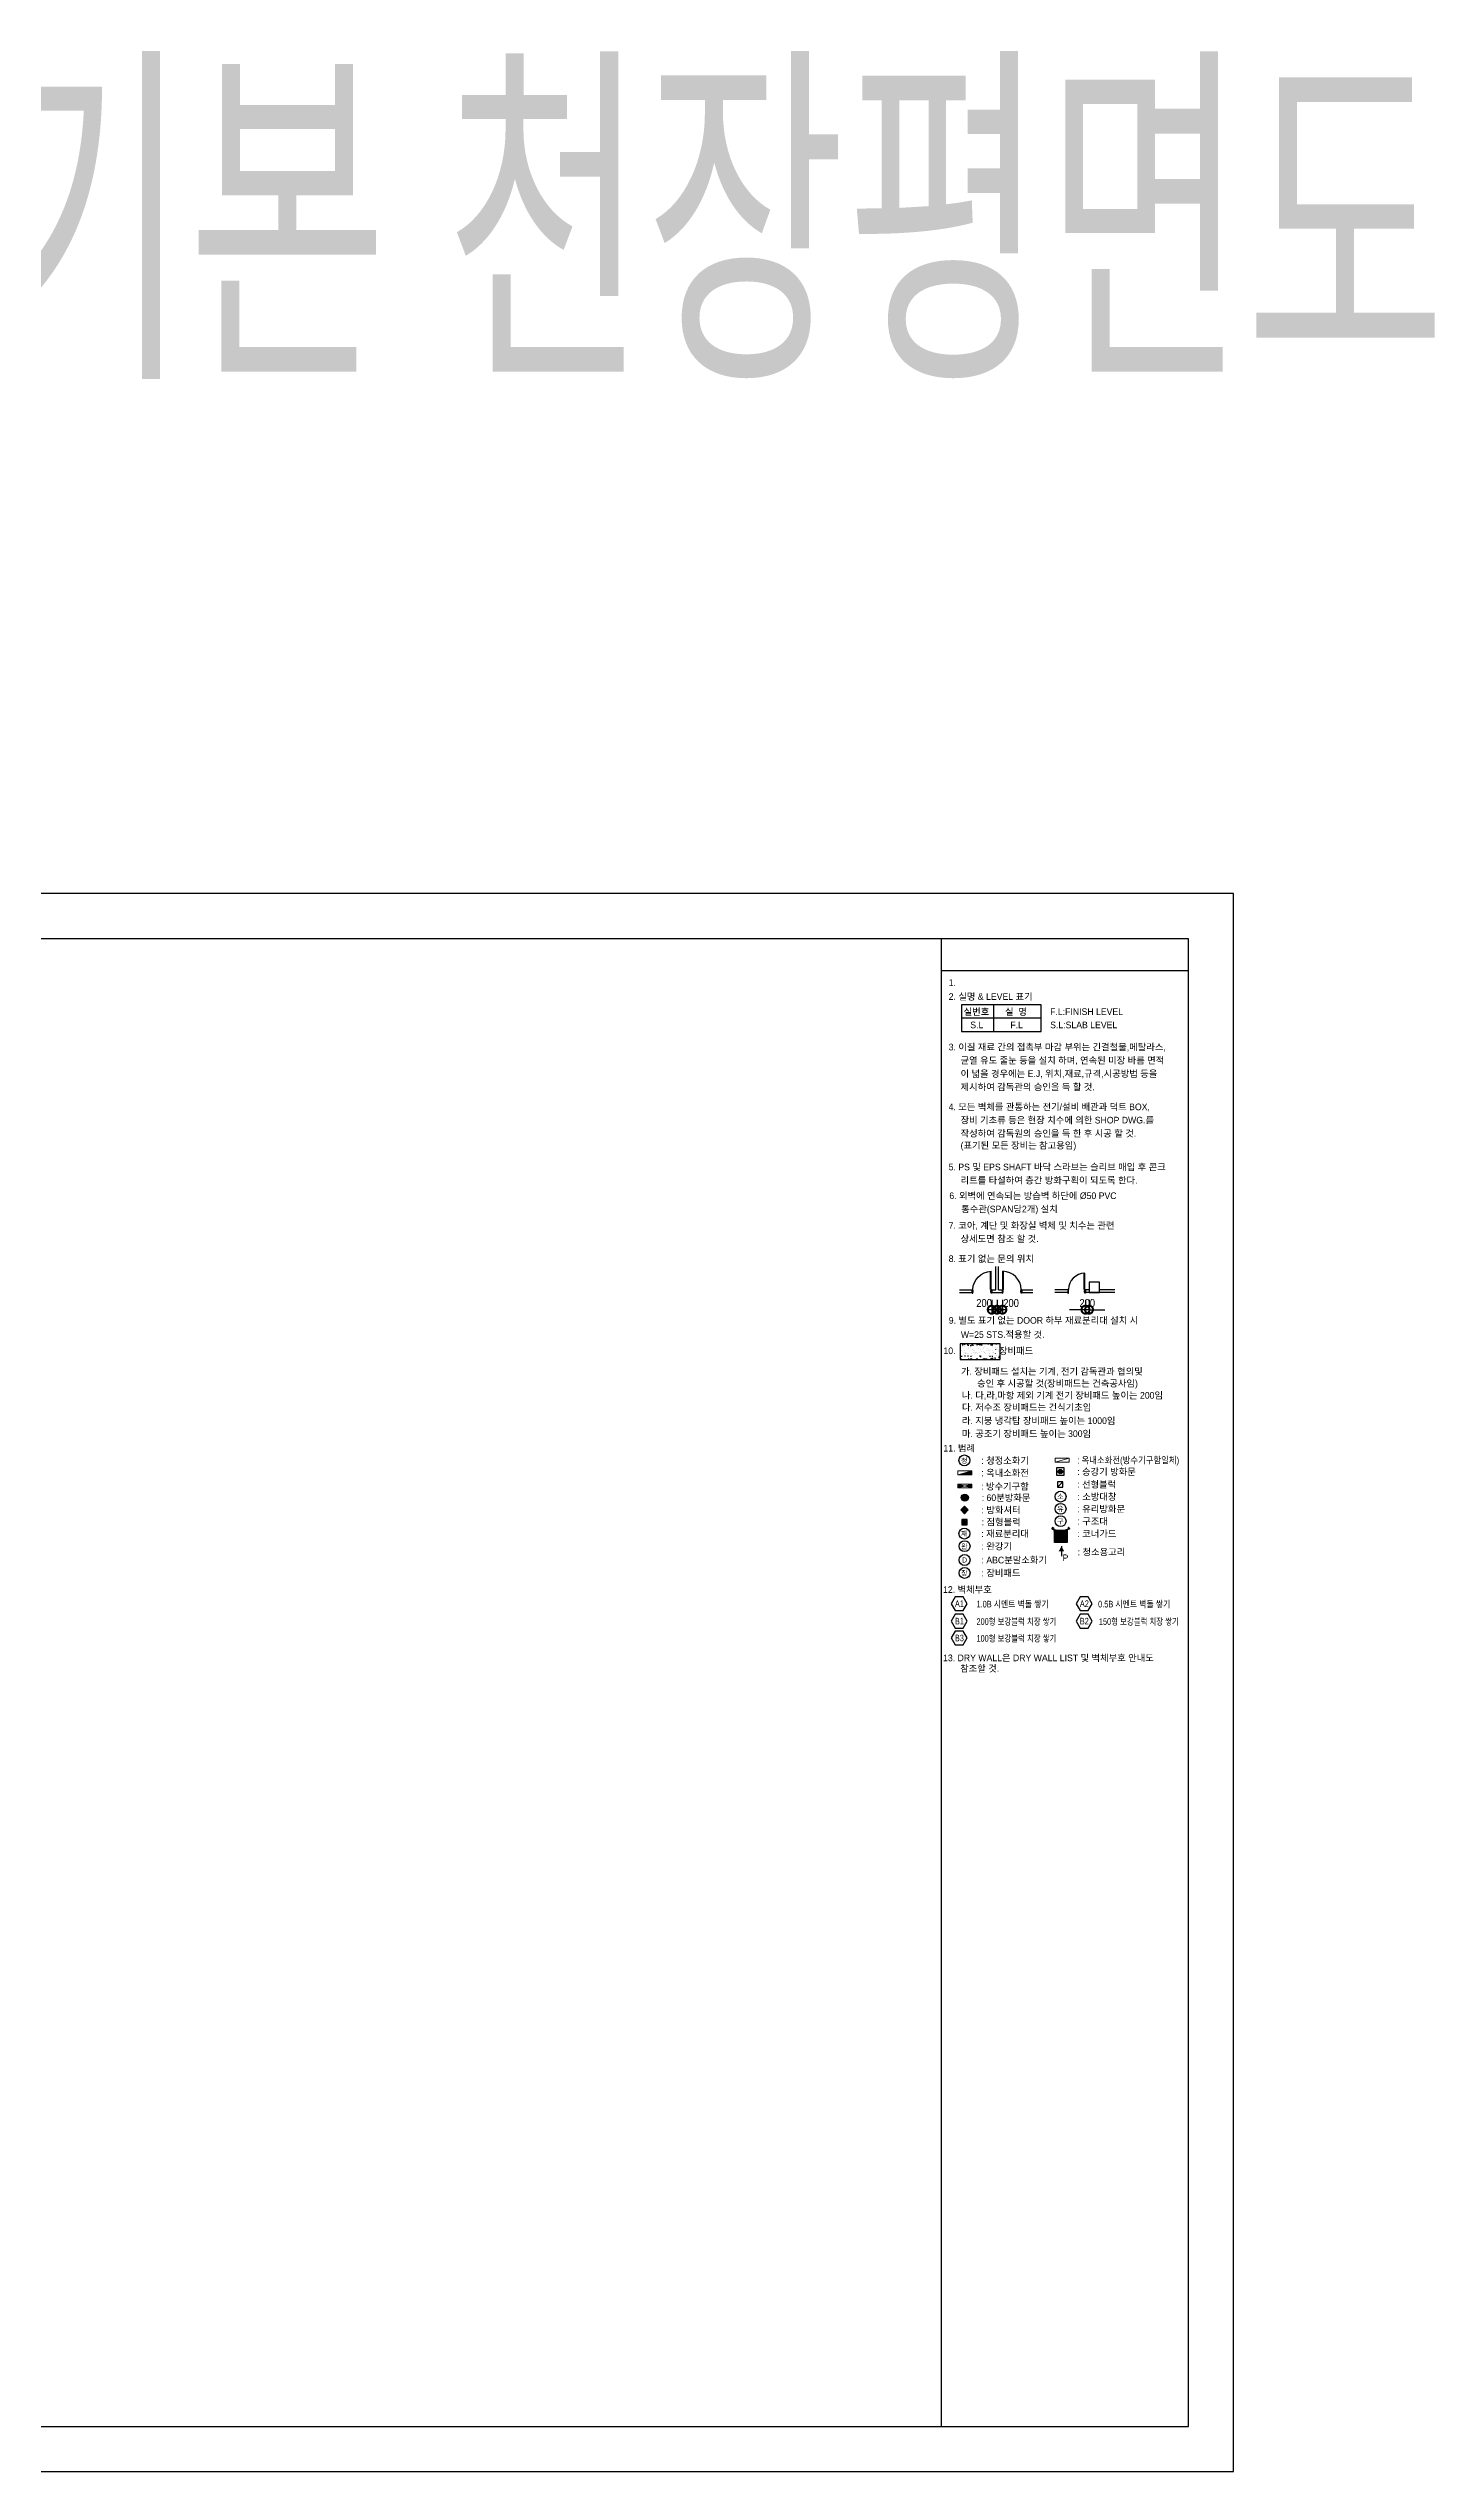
# Model space of a CAD drawing. Header units: millimetres. Extents: x -324 to 2092, y -324 to 912.
# Drawn here: x 1571 to 2092, y 0 to 912 of the extents above; entities that cross this region are included whole.
import ezdxf
from ezdxf.enums import TextEntityAlignment as Align

# ---------------------------------------------------------------- set-up
doc = ezdxf.new("R2010")
doc.units = ezdxf.units.MM
for name, color, linetype in [('$0$평면-주기$0$평면-주기$0$A-TEXT-NOTE', 7, 'Continuous'), ('100-01. 평면도(확대 평면도)$0$A-TEXT-NOTE', 7, 'Continuous'), ('A-B1PL$0$XA-B2F$0$장애인유도타일', 8, 'Continuous'), ('A-COLUMN', 2, 'Continuous'), ('A-DIM', 7, 'Continuous'), ('A-FIN', 6, 'Continuous'), ('A-SYM', 7, 'Continuous'), ('A-SYM-FD', 251, 'Continuous'), ('A-TEXT-NOTE', 7, 'Continuous'), ('x-plan-b2f$0$A-B2PL$0$XA-B3F$0$F', 4, 'Continuous'), ('x-plan-b2f$0$A-B4PL$0$XA-B3F$0$F', 4, 'Continuous'), ('x-plan-b2f$0$A-ELE-8', 8, 'Continuous'), ('방수기구함', 4, 'Continuous'), ('장비패드', 4, 'Continuous'), ('장비패드해치', 254, 'Continuous'), ('장애인점자블럭', 6, 'Continuous')]:
    doc.layers.add(name, color=color, linetype=linetype)
doc.layers.add('NOPLOT', color=193, linetype='Continuous', plot=False)
doc.styles.add('$0$평면-주기$0$평면-주기$0$Gtx', font='Dotum.ttf')
doc.styles.add('100-01. 평면도(확대 평면도)$0$Gtx', font='Dotum.ttf')
doc.styles.add('Gdim', font='Dotum.ttf', dxfattribs={"width": 0.9})
doc.styles.add('Gtx', font='Dotum.ttf')
doc.dimstyles.new('Gdim1', dxfattribs={"dimtxt": 3, "dimasz": 6, "dimexe": 1.5, "dimexo": 2, "dimgap": 1, "dimtad": 1, "dimdec": 0, "dimzin": 0, "dimdsep": 46, "dimtxsty": 'Gdim', "dimblk": 'DOTSMALL', "dimcen": 1.5, "dimdle": 1.5, "dimclrd": 1, "dimclre": 1, "dimclrt": 256, "dimazin": 0, "dimtfac": 1, "dimtdec": 0, "dimtix": 1, "dimtmove": 2, "dimatfit": 3, "dimldrblk": 'DOTSMALL', "dimfxl": 0, "dimtolj": 1, "dimtzin": 0, "dimlwd": -1, "dimlwe": -1, "dimarcsym": 0})

# ---------------------------------------------------------------- blocks, each defined once
blk = doc.blocks.new('APD229')
for p, q in [((0, 96), (0, -96)), ((34, 96), (0, 96)), ((34, 96), (34, 1129)), ((34, 48), (34, 96)), ((48, 48), (34, 48)), ((48, -48), (48, 48)), ((72, 96), (72, 1128)), ((0, -96), (34, -96)), ((34, -96), (34, -48)), ((34, -48), (48, -48))]:
    blk.add_line(p, q)
blk.add_lwpolyline([(34, 96), (72, 96)])
blk.add_lwpolyline([(1100, 96), (1100, -96), (1066, -96), (1066, -48), (1052, -48), (1052, 48), (1066, 48), (1066, 96)], close=True)
blk.add_arc((1, 64), 1066, 1.73672, 88.26328)
blk = doc.blocks.new('APD227')
for p, q in [((0, 96), (0, -96)), ((34, 96), (0, 96)), ((34, 48), (34, 96)), ((48, 48), (34, 48)), ((48, -48), (48, 48)), ((72, 96), (72, 1028)), ((0, -96), (34, -96)), ((34, -96), (34, -48)), ((34, -48), (48, -48))]:
    blk.add_line(p, q)
blk.add_lwpolyline([(34, 96), (34, 1029, -0.3964514), (966, 96, -0.3964514)], format="xyb")
blk.add_lwpolyline([(34, 96), (72, 96)])
blk.add_lwpolyline([(1000, 96), (1000, -96), (966, -96), (966, -48), (952, -48), (952, 48), (966, 48), (966, 96)], close=True)
blk = doc.blocks.new('_DotSmall')
at = {"color": 0, "linetype": 'ByBlock', "const_width": 0.5}
blk.add_lwpolyline([(-0.0625, 0, 1), (0.0625, 0, 1)], format="xyb", close=True, dxfattribs=at)
blk = doc.blocks.new('*D11')
at = {"layer": 'A-DIM', "color": 1, "transparency": 16777216}
for p, q in [((1960.96, 441.03), (1960.96, 435.85)), ((1962.3, 441.03), (1962.3, 435.85)), ((1960.96, 437.35), (1954.96, 437.35)), ((1962.3, 437.35), (1960.96, 437.35)), ((1962.3, 437.35), (1968.3, 437.35))]:
    blk.add_line(p, q, dxfattribs=at)
at = {"layer": 'Defpoints', "color": 0, "transparency": 16777216}
for p in [(1960.96, 443.03), (1962.3, 443.03), (1960.96, 437.35)]:
    blk.add_point(p, dxfattribs=at)
at = {"layer": 'A-DIM', "color": 1, "transparency": 16777216, "xscale": 6, "yscale": 6, "zscale": 6}
blk.add_blockref('_DotSmall', (1960.96, 437.35), dxfattribs=at)
at = {"layer": 'A-DIM', "color": 1, "transparency": 16777216, "xscale": 6, "yscale": 6, "zscale": 6, "rotation": 180}
blk.add_blockref('_DotSmall', (1962.3, 437.35), dxfattribs=at)
at = {"layer": 'A-DIM', "transparency": 16777216, "insert": (1961.63, 439.86), "char_height": 3, "attachment_point": 5, "style": 'Gdim'}
blk.add_mtext('\\A1;200', dxfattribs=at)
blk = doc.blocks.new('*D12')
at = {"layer": 'A-DIM', "color": 1, "transparency": 16777216}
for p, q in [((1925.68, 441.03), (1925.68, 435.85)), ((1927.68, 441.03), (1927.68, 435.85)), ((1929.18, 437.35), (1924.18, 437.35))]:
    blk.add_line(p, q, dxfattribs=at)
at = {"layer": 'Defpoints', "color": 0, "transparency": 16777216}
for p in [(1925.68, 443.03), (1927.68, 443.03), (1925.68, 437.35)]:
    blk.add_point(p, dxfattribs=at)
at = {"layer": 'A-DIM', "color": 1, "transparency": 16777216, "xscale": 6, "yscale": 6, "zscale": 6, "rotation": 180}
blk.add_blockref('_DotSmall', (1925.68, 437.35), dxfattribs=at)
at = {"layer": 'A-DIM', "color": 1, "transparency": 16777216, "xscale": 6, "yscale": 6, "zscale": 6}
blk.add_blockref('_DotSmall', (1927.68, 437.35), dxfattribs=at)
at = {"layer": 'A-DIM', "transparency": 16777216, "insert": (1922.79, 439.84), "char_height": 3, "attachment_point": 5, "style": 'Gdim'}
blk.add_mtext('\\A1;200', dxfattribs=at)
blk = doc.blocks.new('*D13')
at = {"layer": 'A-DIM', "color": 1, "transparency": 16777216}
for p, q in [((1927.68, 441.03), (1927.68, 435.85)), ((1929.68, 441.03), (1929.68, 435.85)), ((1931.18, 437.35), (1926.18, 437.35))]:
    blk.add_line(p, q, dxfattribs=at)
at = {"layer": 'Defpoints', "color": 0, "transparency": 16777216}
for p in [(1927.68, 443.03), (1929.68, 443.03), (1927.68, 437.35)]:
    blk.add_point(p, dxfattribs=at)
at = {"layer": 'A-DIM', "color": 1, "transparency": 16777216, "xscale": 6, "yscale": 6, "zscale": 6, "rotation": 180}
blk.add_blockref('_DotSmall', (1927.68, 437.35), dxfattribs=at)
at = {"layer": 'A-DIM', "color": 1, "transparency": 16777216, "xscale": 6, "yscale": 6, "zscale": 6}
blk.add_blockref('_DotSmall', (1929.68, 437.35), dxfattribs=at)
at = {"layer": 'A-DIM', "transparency": 16777216, "insert": (1932.96, 439.84), "char_height": 3, "attachment_point": 5, "style": 'Gdim'}
blk.add_mtext('\\A1;200', dxfattribs=at)
blk = doc.blocks.new('*U14')
at = {"layer": 'A-B1PL$0$XA-B2F$0$장애인유도타일'}
blk.add_lwpolyline([(309, 300), (9, 300), (9, 0), (309, 0)], close=True, dxfattribs=at)
at = {"layer": 'A-B1PL$0$XA-B2F$0$장애인유도타일', "color": 253}
for centre in [(54, 255), (54, 185), (54, 115), (54, 45), (124, 255), (124, 185), (124, 115), (124, 45), (194, 255), (194, 185), (194, 115), (194, 45), (264, 255), (264, 185), (264, 115), (264, 45)]:
    blk.add_circle(centre, 22.5, dxfattribs=at)
blk = doc.blocks.new('x-plan-b2f$0$stopper')
at = {"layer": 'Defpoints'}
for p in [(80, 0), (0, -80)]:
    blk.add_line(p, (0, 0), dxfattribs=at)
at = {"layer": 'x-plan-b2f$0$A-B2PL$0$XA-B3F$0$F'}
for p, q in [((-18, 2), (-18, -59)), ((0, 18), (-2, 18)), ((59, 18), (0, 18)), ((80, 2), (65, 16)), ((80, 0), (80, 2)), ((-2, -80), (-16, -65)), ((-2, -80), (0, -80))]:
    blk.add_line(p, q, dxfattribs=at)
for centre, radius, start, end in [((-2, 2), 16, 90, 180), ((59, 10), 8.62, 47.1211, 90), ((-10, -59), 8.62, 180, 222.8789)]:
    blk.add_arc(centre, radius, start, end, dxfattribs=at)
at = {"layer": 'x-plan-b2f$0$A-B4PL$0$XA-B3F$0$F'}
for p, q in [((-84, 167), (-167, 84)), ((-167, 84), (-22, 22)), ((-84, 167), (-22, 22))]:
    blk.add_line(p, q, dxfattribs=at)
blk = doc.blocks.new('A$C02a90da9')
at = {"layer": '$0$평면-주기$0$평면-주기$0$A-TEXT-NOTE'}
blk.add_line((0, 0), (0, -556), dxfattribs=at)
blk.add_solid([(-153, -291), (0, 0), (153, -291)], dxfattribs=at)
at = {"layer": '$0$평면-주기$0$평면-주기$0$A-TEXT-NOTE', "style": '$0$평면-주기$0$평면-주기$0$Gtx'}
blk.add_text('P', height=375, dxfattribs=at).set_placement((227, -657), align=Align.MIDDLE_CENTER)

msp = doc.modelspace()

# ---------------------------------------------------------------- hatches: boundary and pattern name
at = {"layer": 'A-COLUMN'}
h = msp.add_hatch(color=252, dxfattribs=at)
h.dxf.hatch_style = 1
h.paths.add_polyline_path([(1949.36, 349.69), (1954.03, 349.69), (1954.03, 354.36), (1949.36, 354.36)])
at = {"layer": 'A-SYM-FD'}
h = msp.add_hatch(color=251, dxfattribs=at)
h.dxf.hatch_style = 1
edge = h.paths.add_edge_path()
edge.add_arc((1951.5, 376.4), 0.833, 0, 360)
h = msp.add_hatch(color=251, dxfattribs=at)
h.dxf.hatch_style = 1
edge = h.paths.add_edge_path()
edge.add_arc((1915.54, 366.61), 1.33, 0, 360)
h = msp.add_hatch(color=251, dxfattribs=at)
h.dxf.hatch_style = 1
h.paths.add_polyline_path([(1915.43, 363.36), (1914.03, 361.96), (1915.43, 360.56), (1916.83, 361.96)])
at = {"layer": '방수기구함', "linetype": 'Continuous', "lineweight": 0}
h = msp.add_hatch(color=256, dxfattribs=at)
h.dxf.hatch_style = 1
h.paths.add_polyline_path([(1918.14, 375.21), (1918.14, 376.65), (1912.94, 375.21)])
h = msp.add_hatch(color=256, dxfattribs=at)
h.dxf.hatch_style = 1
h.paths.add_polyline_path([(1912.94, 371.68), (1912.94, 370.24), (1915.54, 370.96)])
h.paths.add_polyline_path([(1915.54, 370.96), (1918.14, 370.24), (1918.14, 371.68)])
at = {"layer": '장비패드해치'}
h = msp.add_hatch(dxfattribs=at)
h.set_pattern_fill('AR-SAND', color=9, scale=0.045, style=0)
h.set_pattern_definition([(37.5, (-7030.732, 9159.8138), (-0.0720014, 2.20235957), [0, -1.73736, 0, -1.9431, 0, -1.857375]), (7.5, (-7030.732, 9159.8138), (2.0228548, 3.22571295), [0, -0.93726, 0, -1.56591, 0, -0.600075]), (327.5, (-7032.1379, 9159.8138), (3.55946567, 0.00646733), [0, -0.5715, 0, -2.0574, 0, -2.68605]), (317.5, (-7032.138, 9159.8138), (3.436004, 1.00318195), [0, -0.28575, 0, -1.34874, 0, -1.54305])])
h.paths.add_polyline_path([(1913.81, 418.55), (1928.81, 418.55), (1928.81, 424.55), (1913.81, 424.55)])

# ---------------------------------------------------------------- linework, layer by layer
at = {"layer": 'A-COLUMN'}
msp.add_lwpolyline([(1949.36, 354.36), (1954.03, 354.36), (1954.03, 349.69), (1949.36, 349.69)], close=True, dxfattribs=at)
at = {"layer": 'A-SYM'}
for points in [[(1916.41, 326.66), (1914.91, 329.26), (1911.91, 329.26), (1910.41, 326.66), (1911.91, 324.06), (1914.91, 324.06)], [(1963.45, 326.66), (1961.95, 329.26), (1958.95, 329.26), (1957.45, 326.66), (1958.95, 324.06), (1961.95, 324.06)], [(1916.41, 320.11), (1914.91, 322.71), (1911.91, 322.71), (1910.41, 320.11), (1911.91, 317.51), (1914.91, 317.51)], [(1963.45, 320.11), (1961.95, 322.71), (1958.95, 322.71), (1957.45, 320.11), (1958.95, 317.51), (1961.95, 317.51)], [(1916.41, 313.78), (1914.91, 316.38), (1911.91, 316.38), (1910.41, 313.78), (1911.91, 311.18), (1914.91, 311.18)]]:
    msp.add_lwpolyline(points, close=True, dxfattribs=at)
for centre in [(1915.4, 380.6), (1951.58, 367.01), (1951.58, 362.38), (1951.58, 357.75), (1915.4, 353.08), (1915.46, 348.33), (1915.46, 343.13), (1915.46, 338.27)]:
    msp.add_circle(centre, 2.06, dxfattribs=at)
at = {"layer": 'A-SYM-FD', "color": 6}
msp.add_lwpolyline([(1950.1, 375), (1952.9, 375), (1952.9, 377.8), (1950.1, 377.8)], close=True, dxfattribs=at)
at = {"layer": 'A-SYM-FD', "color": 7}
msp.add_lwpolyline([(1915.43, 363.36), (1914.03, 361.96), (1915.43, 360.56), (1916.83, 361.96), (1915.43, 363.36)], dxfattribs=at)
at = {"layer": 'A-SYM-FD', "color": 251}
msp.add_circle((1951.5, 376.4), 0.833, dxfattribs=at)
at = {"layer": 'A-SYM-FD', "color": 7}
msp.add_circle((1915.54, 366.61), 1.33, dxfattribs=at)
at = {"layer": 'A-TEXT-NOTE'}
for p, q in [((1944.3, 547.05), (1914.3, 547.05)), ((1927.18, 444.77), (1927.18, 453.63)), ((1928.18, 444.77), (1928.18, 453.63)), ((1913.58, 444.77), (1918.35, 444.77)), ((1913.58, 443.77), (1918.35, 443.77)), ((1918.35, 443.77), (1918.35, 444.77)), ((1925.68, 443.77), (1925.68, 444.77)), ((1925.68, 444.77), (1927.18, 444.77)), ((1925.68, 443.77), (1929.68, 443.77)), ((1928.18, 444.77), (1929.68, 444.77)), ((1929.68, 443.77), (1929.68, 444.77)), ((1937.02, 443.77), (1937.02, 444.77)), ((1937.02, 444.77), (1941.1, 444.77)), ((1937.02, 443.77), (1941.1, 443.77)), ((1954.3, 444.77), (1949.4, 444.77)), ((1954.3, 443.77), (1949.4, 443.77)), ((1962.3, 444.77), (1960.96, 444.77)), ((1972.06, 443.77), (1960.96, 443.77)), ((1972.06, 444.77), (1966.3, 444.77))]:
    msp.add_line(p, q, dxfattribs=at)
for points in [[(1944.3, 552.05), (1914.3, 552.05), (1914.3, 542.05), (1944.3, 542.05)], [(1962.3, 447.77), (1962.3, 443.77), (1966.3, 443.77), (1966.3, 447.77)]]:
    msp.add_lwpolyline(points, close=True, dxfattribs=at)
msp.add_lwpolyline([(1926.3, 552.05), (1926.3, 542.05)], dxfattribs=at)
at = {"layer": 'NOPLOT'}
msp.add_line((1906.75, 565), (1999.75, 565), dxfattribs=at)
for points in [[(1175.75, 0), (2016.75, 0), (2016.75, 594), (1175.75, 594)], [(1206.75, 17), (1999.75, 17), (1999.75, 577), (1206.75, 577)], [(1206.75, 17), (1906.75, 17), (1906.75, 577), (1206.75, 577)]]:
    msp.add_lwpolyline(points, close=True, dxfattribs=at)
at = {"layer": '방수기구함', "linetype": 'Continuous', "lineweight": 0}
for p, q in [((1912.94, 375.21), (1918.14, 376.65)), ((1949.61, 380.01), (1954.81, 381.45)), ((1912.94, 370.24), (1918.14, 371.68)), ((1912.94, 371.68), (1918.14, 370.24))]:
    msp.add_line(p, q, dxfattribs=at)
for points in [[(1912.94, 375.21), (1918.14, 375.21), (1918.14, 376.65), (1912.94, 376.65)], [(1949.61, 380.01), (1954.81, 380.01), (1954.81, 381.45), (1949.61, 381.45)], [(1912.94, 370.24), (1918.14, 370.24), (1918.14, 371.68), (1912.94, 371.68)]]:
    msp.add_lwpolyline(points, close=True, dxfattribs=at)
at = {"layer": '장비패드'}
msp.add_lwpolyline([(1913.81, 418.55), (1928.81, 418.55), (1928.81, 424.55), (1913.81, 424.55)], close=True, dxfattribs=at)
at = {"layer": '장애인점자블럭', "color": 8}
msp.add_line((1950.44, 370.59), (1952.44, 372.59), dxfattribs=at)
at = {"layer": '장애인점자블럭'}
msp.add_lwpolyline([(1950.44, 370.59), (1952.44, 370.59), (1952.44, 372.59), (1950.44, 372.59)], close=True, dxfattribs=at)

# ---------------------------------------------------------------- block references
at = {"layer": 'A-B1PL$0$XA-B2F$0$장애인유도타일', "xscale": 0.006666666666666664, "yscale": 0.006666666666666664, "zscale": 0.006666666666666664, "rotation": 180}
msp.add_blockref('*U14', (1916.53, 358.41), dxfattribs=at)
at = {"layer": 'A-FIN', "xscale": 0.006666666666666665, "yscale": 0.006666666666666665, "zscale": 0.006666666666666665}
msp.add_blockref('A$C02a90da9', (1951.92, 348.34), dxfattribs=at)
at = {"layer": 'A-TEXT-NOTE', "yscale": 0.006666666666666664, "zscale": 0.006666666666666664}
for name, p, xscale in [('APD229', (1925.68, 444.27), -0.006666666666666664), ('APD229', (1929.68, 444.27), 0.006666666666666664), ('APD227', (1960.96, 444.27), -0.006666666666666664)]:
    msp.add_blockref(name, p, dxfattribs=dict(at, xscale=xscale))
at = {"layer": 'x-plan-b2f$0$A-ELE-8', "zscale": 0.006666666666666666}
for p, xscale, yscale, rotation in [((1949.36, 354.36), -0.006666666666666672, 0.006666666666666672, 90), ((1954.03, 354.36), 0.006666666666666666, 0.006666666666666666, 270)]:
    msp.add_blockref('x-plan-b2f$0$stopper', p, dxfattribs=dict(at, xscale=xscale, yscale=yscale, rotation=rotation))

# ---------------------------------------------------------------- texts
at = {"layer": '100-01. 평면도(확대 평면도)$0$A-TEXT-NOTE', "style": '100-01. 평면도(확대 평면도)$0$Gtx'}
msp.add_text(': 청소용고리', height=2.5, dxfattribs=at).set_placement((1958.03, 344.87))
at = {"layer": 'A-SYM', "style": 'Gtx'}
for s, p in [('청', (1914.08, 379.6)), ('소', (1950.26, 366.08)), ('유', (1950.26, 361.44)), ('구', (1950.26, 356.82)), ('재', (1914.08, 352.08)), ('완', (1914.14, 347.31)), ('장', (1914.14, 337.27)), ('D', (1914.5, 342.18))]:
    msp.add_text(s, height=1.91, dxfattribs=at).set_placement(p)
at = {"layer": 'A-SYM', "style": 'Gtx', "width": 0.8}
for s, p in [('A1', (1911.82, 325.41)), ('B1', (1911.81, 318.86)), ('A2', (1958.86, 325.41)), ('B2', (1958.84, 318.86)), ('B3', (1911.81, 312.53))]:
    msp.add_text(s, height=2.5, dxfattribs=at).set_placement(p)
at = {"layer": 'A-TEXT-NOTE', "color": 3, "style": 'Gtx', "width": 0.6}
msp.add_text('확대 또는 기본 천장평면도', height=100, dxfattribs=at).set_placement((1202.86, 798.35))
at = {"layer": 'A-TEXT-NOTE', "style": 'Gtx'}
for s, p in [('2. 실명 & LEVEL 표기', (1909.46, 553.98)), ('1.', (1909.46, 559.18)), ('실번호', (1915.09, 548.3)), ('실번호', (1915.09, 548.22)), ('실  명', (1930.67, 548.3)), ('실  명', (1930.67, 548.23)), ('F.L:FINISH LEVEL', (1947.67, 548.3)), ('S.L', (1917.6, 543.3)), ('S.L', (1917.6, 543.3)), ('F.L', (1932.67, 543.3)), ('F.L', (1932.67, 543.3)), ('S.L:SLAB LEVEL', (1947.67, 543.3)), ('3. 이질 재료 간의 접촉부 마감 부위는 긴결철물,메탈라스,', (1909.46, 534.95)), ('균열 유도 줄눈 등을 설치 하며, 연속된 미장 바름 면적', (1913.94, 529.95)), ('제시하여 감독관의 승인을 득 할 것.', (1913.94, 519.95)), ('이 넓을 경우에는 E.J, 위치,재료,규격,시공방법 등을', (1913.94, 524.95)), ('4. 모든 벽체를 관통하는 전기/설비 배관과 덕트 BOX,', (1909.46, 512.45)), ('장비 기초류 등은 현장 치수에 의한 SHOP DWG.를', (1913.94, 507.45)), ('작성하여 감독원의 승인을 득 한 후 시공 할 것.', (1913.94, 502.45)), ('5. PS 및 EPS SHAFT 바닥 스라브는 슬리브 매입 후 콘크', (1909.46, 489.82)), ('(표기된 모든 장비는 참고용임)', (1913.94, 497.96)), ('리트를 타설하여 층간 방화구획이 되도록 한다.', (1913.94, 484.82)), ('6. 외벽에 연속되는 방습벽 하단에 Ø50 PVC', (1909.72, 478.99)), ('통수관(SPAN당2개) 설치', (1914.18, 473.99)), ('7. 코아, 계단 및 화장실 벽체 및 치수는 관련', (1909.46, 467.79)), ('상세도면 참조 할 것.', (1913.94, 462.79)), ('8. 표기 없는 문의 위치', (1909.46, 455.29)), ('9. 별도 표기 없는 DOOR 하부 재료분리대 설치 시', (1909.5, 432.08)), ('W=25 STS.적용할 것.', (1914.05, 426.75)), ('10.                : 장비패드', (1907.5, 420.63)), ('가. 장비패드 설치는 기계, 전기 감독관과 협의및', (1914.08, 412.86)), ('승인 후 시공할 것(장비패드는 건축공사임)', (1920.15, 408.36)), ('나. 다,라,마항 제외 기계 전기 장비패드 높이는 200임', (1914.45, 403.86)), ('다. 저수조 장비패드는 건식기초임', (1914.45, 399.36)), ('라. 지붕 냉각탑 장비패드 높이는 1000임', (1914.45, 394.33)), ('마. 공조기 장비패드 높이는 300임', (1914.45, 389.43)), ('11. 범례', (1907.48, 383.96)), (': 옥내소화전', (1921.73, 374.65)), (': 청정소화기', (1921.76, 379.31)), (': 승강기 방화문', (1957.86, 375.11)), (': 방수기구함', (1921.7, 369.58)), (': 60분방화문', (1921.9, 365.32)), (': 선형블럭', (1957.83, 370.32)), (': 소방대창', (1957.94, 365.72)), (': 방화셔터', (1921.83, 360.68)), (': 점형블럭', (1921.87, 356.14)), (': 유리방화문', (1957.94, 361.09)), (': 구조대', (1957.94, 356.46)), (': 재료분리대', (1921.76, 351.79)), (': 완강기', (1921.82, 347.04)), (': 코너가드', (1957.94, 351.81)), (': ABC분말소화기', (1921.82, 341.85)), (': 장비패드', (1921.82, 336.98)), ('12. 벽체부호', (1907.36, 330.76)), ('13. DRY WALL은 DRY WALL LIST 및 벽체부호 안내도', (1907.36, 305.03)), ('참조할 것.', (1913.78, 301.04))]:
    msp.add_text(s, height=2.5, dxfattribs=at).set_placement(p)
for s, width, p in [(': 옥내소화전(방수기구함일체)', 0.9, (1957.87, 379.45)), ('200형 보강블럭 치장 쌓기', 0.8, (1919.93, 318.7)), ('1.0B 시멘트 벽돌 쌓기', 0.85, (1919.93, 325.26)), ('0.5B 시멘트 벽돌 쌓기', 0.85, (1965.73, 325.26)), ('150형 보강블럭 치장 쌓기', 0.8, (1966.03, 318.7)), ('100형 보강블럭 치장 쌓기', 0.8, (1919.93, 312.37))]:
    msp.add_text(s, height=2.5, dxfattribs=dict(at, width=width)).set_placement(p)

# ---------------------------------------------------------------- dimensions: what is measured, and where the dimension line sits
at = {"layer": 'A-DIM'}
for base, p1, p2, picture, middle in [((1925.68, 437.35), (1927.68, 443.03), (1925.68, 443.03), '*D12', (1922.79, 439.84)), ((1927.68, 437.35), (1929.68, 443.03), (1927.68, 443.03), '*D13', (1932.96, 439.84))]:
    dim = msp.add_linear_dim(base=base, p1=p1, p2=p2, text='200', dimstyle='Gdim1', dxfattribs=at)
    dim.commit()
    dim.dimension.update_dxf_attribs({"geometry": picture, "text_midpoint": middle, "dimtype": 128})
dim = msp.add_linear_dim(base=(1960.96, 437.35), p1=(1962.3, 443.03), p2=(1960.96, 443.03), text='200', dimstyle='Gdim1', dxfattribs=at)
dim.commit()
dim.dimension.update_dxf_attribs({"geometry": '*D11', "text_midpoint": (1961.63, 439.86)})

doc.saveas('drawing.dxf')
